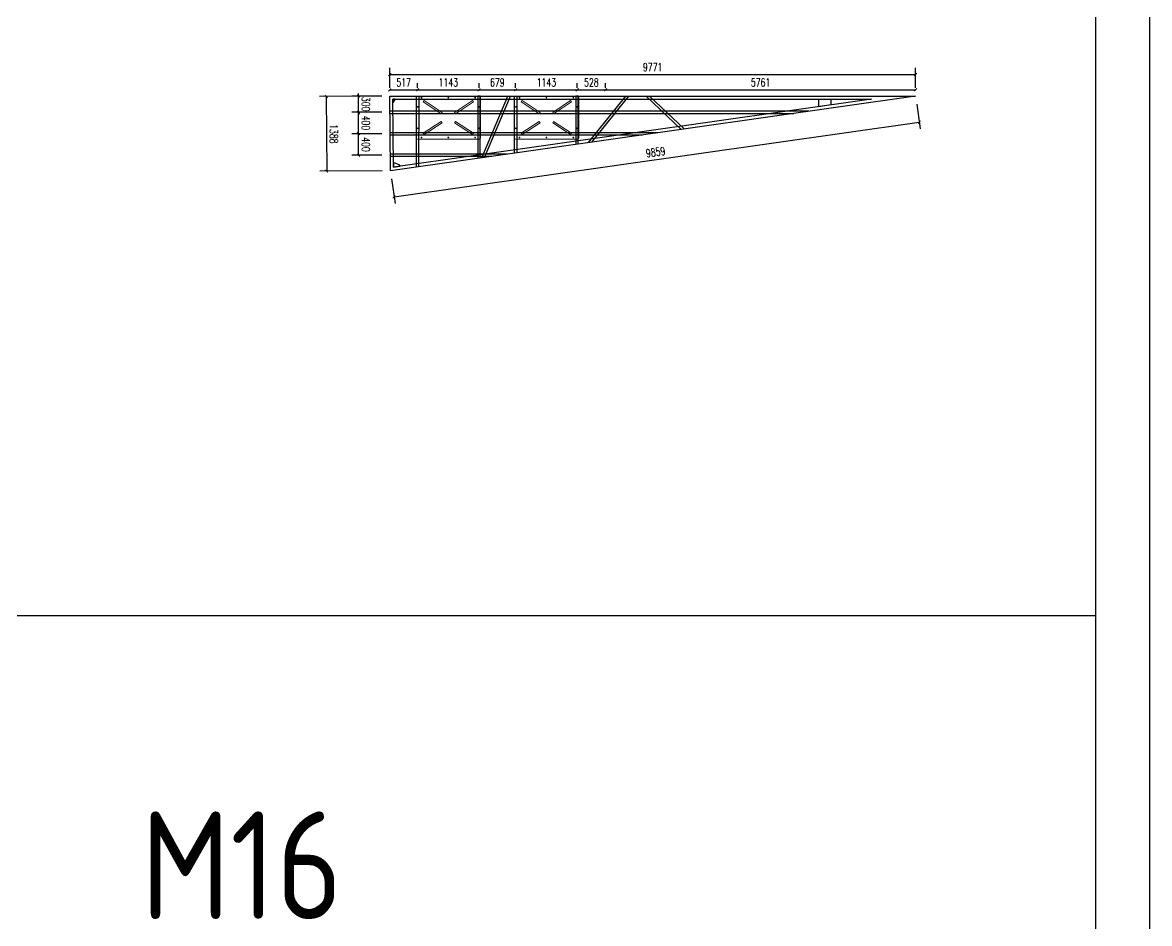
# Model space of a CAD drawing. Extents: x 1254079 to 1500931, y -102737 to 142253.
# Drawn here: x 1351550 to 1372490, y -33045 to -16304 of the extents above; entities that cross this region are included whole.
import ezdxf

# ---------------------------------------------------------------- set-up
doc = ezdxf.new("R2010")
doc.units = 0
doc.header["$LTSCALE"] = 1000
doc.header["$MEASUREMENT"] = 0
for name, color, linetype in [('DIM_MODI', 6, 'Continuous'), ('DOTE', 1, 'Continuous'), ('PUB_DIM', 3, 'Continuous'), ('PUB_TEXT', 7, 'Continuous'), ('W-float bowl浮筒', 253, 'Continuous'), ('W-FLOAT_BOWL浮筒', 253, 'Continuous'), ('W-STEEL_FRAME钢架', 3, 'Continuous'), ('W-STEEL_KEEL钢龙骨', 5, 'Continuous'), ('特殊段命名', 221, 'Continuous'), ('钢架', 90, 'Continuous')]:
    doc.layers.add(name, color=color, linetype=linetype)
doc.styles.add('_TCH_DIM_T3', font='SIMPLEX', dxfattribs={"width": 0.705882, "bigfont": 'GBCBIG'})
doc.styles.get("Standard").update_dxf_attribs({"font": 'gbenor.shx', "bigfont": 'gbcbig.shx'})
doc.dimstyles.new('_TCH_ARCH&&50', dxfattribs={"dimtxt": 148.75, "dimasz": 50, "dimexe": 125, "dimexo": 150, "dimgap": 63.125, "dimtad": 1, "dimdec": 0, "dimzin": 0, "dimdsep": 46, "dimtxsty": '_TCH_DIM_T3', "dimblk": 'ARCHTICK', "dimcen": 0.09, "dimclrt": 7, "dimazin": 2, "dimtfac": 1, "dimtdec": 0, "dimtix": 1, "dimtmove": 2, "dimatfit": 3, "dimfxl": 0, "dimtolj": 1, "dimtzin": 0, "dimarcsym": 0})

# ---------------------------------------------------------------- blocks, each defined once
blk = doc.blocks.new('_ArchTick')
at = {"color": 0, "linetype": 'ByBlock', "const_width": 0.4}
blk.add_lwpolyline([(-0.5, -0.5), (0.5, 0.5)], dxfattribs=at)
blk = doc.blocks.new('*D789')
at = {"layer": 'Defpoints', "color": 0, "transparency": 16777216}
for p in [(1357793, -18370), (1358374, -18370), (1358374, -18770)]:
    blk.add_point(p, dxfattribs=at)
at = {"layer": 'PUB_DIM', "color": 0, "lineweight": -2, "transparency": 16777216}
for p, q in [((1358224, -18370), (1357668, -18370)), ((1357793, -18770), (1357793, -18370)), ((1358224, -18770), (1357668, -18770))]:
    blk.add_line(p, q, dxfattribs=at)
at = {"layer": 'PUB_DIM', "color": 0, "lineweight": -2, "transparency": 16777216, "xscale": 50, "yscale": 50, "zscale": 50}
for p, rotation in [((1357793, -18370), 90.00074385326512), ((1357793, -18770), 270.0007438532651)]:
    blk.add_blockref('_ArchTick', p, dxfattribs=dict(at, rotation=rotation))
at = {"layer": 'PUB_DIM', "color": 7, "transparency": 16777216, "insert": (1357931, -18570), "char_height": 148.8, "attachment_point": 5, "rotation": 270.0007, "style": '_TCH_DIM_T3'}
blk.add_mtext('\\A1;400', dxfattribs=at)
blk = doc.blocks.new('*D790')
at = {"layer": 'Defpoints', "color": 0, "transparency": 16777216}
for p in [(1357793, -17970), (1358374, -17970), (1358374, -18370)]:
    blk.add_point(p, dxfattribs=at)
at = {"layer": 'PUB_DIM', "color": 0, "lineweight": -2, "transparency": 16777216}
for p, q in [((1358224, -17970), (1357668, -17970)), ((1357793, -18370), (1357793, -17970)), ((1358224, -18370), (1357668, -18370))]:
    blk.add_line(p, q, dxfattribs=at)
at = {"layer": 'PUB_DIM', "color": 0, "lineweight": -2, "transparency": 16777216, "xscale": 50, "yscale": 50, "zscale": 50}
for p, rotation in [((1357793, -17970), 90.00074385326904), ((1357793, -18370), 270.0007438532691)]:
    blk.add_blockref('_ArchTick', p, dxfattribs=dict(at, rotation=rotation))
at = {"layer": 'PUB_DIM', "color": 7, "transparency": 16777216, "insert": (1357931, -18170), "char_height": 148.8, "attachment_point": 5, "rotation": 270.0007, "style": '_TCH_DIM_T3'}
blk.add_mtext('\\A1;400', dxfattribs=at)
blk = doc.blocks.new('*D791')
at = {"layer": 'Defpoints', "color": 0, "transparency": 16777216}
for p in [(1357793, -17670), (1358374, -17670), (1358374, -17970)]:
    blk.add_point(p, dxfattribs=at)
at = {"layer": 'PUB_DIM', "color": 0, "lineweight": -2, "transparency": 16777216}
for p, q in [((1358224, -17670), (1357668, -17670)), ((1357793, -17670), (1357793, -17620)), ((1357793, -17970), (1357793, -17670)), ((1358224, -17970), (1357668, -17970)), ((1357793, -17970), (1357793, -18020))]:
    blk.add_line(p, q, dxfattribs=at)
at = {"layer": 'PUB_DIM', "color": 0, "lineweight": -2, "transparency": 16777216, "xscale": 50, "yscale": 50, "zscale": 50}
for p, rotation in [((1357793, -17670), 270.0007438532612), ((1357793, -17970), 90.00074385326121)]:
    blk.add_blockref('_ArchTick', p, dxfattribs=dict(at, rotation=rotation))
at = {"layer": 'PUB_DIM', "color": 7, "transparency": 16777216, "insert": (1357931, -17820), "char_height": 148.8, "attachment_point": 5, "rotation": 270.0007, "style": '_TCH_DIM_T3'}
blk.add_mtext('\\A1;300', dxfattribs=at)
blk = doc.blocks.new('*D792')
at = {"layer": 'Defpoints', "color": 0, "transparency": 16777216}
for p in [(1358890, -17554), (1358374, -17670), (1358890, -17670)]:
    blk.add_point(p, dxfattribs=at)
at = {"layer": 'PUB_DIM', "color": 0, "lineweight": -2, "transparency": 16777216}
for p, q in [((1358374, -17520), (1358374, -17429)), ((1358374, -17554), (1358890, -17554)), ((1358890, -17520), (1358890, -17429))]:
    blk.add_line(p, q, dxfattribs=at)
at = {"layer": 'PUB_DIM', "color": 0, "lineweight": -2, "transparency": 16777216, "xscale": 50, "yscale": 50, "zscale": 50, "rotation": 180}
blk.add_blockref('_ArchTick', (1358374, -17554), dxfattribs=at)
at = {"layer": 'PUB_DIM', "color": 0, "lineweight": -2, "transparency": 16777216, "xscale": 50, "yscale": 50, "zscale": 50}
blk.add_blockref('_ArchTick', (1358890, -17554), dxfattribs=at)
at = {"layer": 'PUB_DIM', "color": 7, "transparency": 16777216, "insert": (1358632, -17416), "char_height": 148.8, "attachment_point": 5, "style": '_TCH_DIM_T3'}
blk.add_mtext('\\A1;517', dxfattribs=at)
blk = doc.blocks.new('*D793')
at = {"layer": 'Defpoints', "color": 0, "transparency": 16777216}
for p in [(1360033, -17554), (1358890, -17670), (1360033, -17670)]:
    blk.add_point(p, dxfattribs=at)
at = {"layer": 'PUB_DIM', "color": 0, "lineweight": -2, "transparency": 16777216}
for p, q in [((1358890, -17520), (1358890, -17429)), ((1358890, -17554), (1360033, -17554)), ((1360033, -17520), (1360033, -17429))]:
    blk.add_line(p, q, dxfattribs=at)
at = {"layer": 'PUB_DIM', "color": 0, "lineweight": -2, "transparency": 16777216, "xscale": 50, "yscale": 50, "zscale": 50, "rotation": 180}
blk.add_blockref('_ArchTick', (1358890, -17554), dxfattribs=at)
at = {"layer": 'PUB_DIM', "color": 0, "lineweight": -2, "transparency": 16777216, "xscale": 50, "yscale": 50, "zscale": 50}
blk.add_blockref('_ArchTick', (1360033, -17554), dxfattribs=at)
at = {"layer": 'PUB_DIM', "color": 7, "transparency": 16777216, "insert": (1359462, -17416), "char_height": 148.8, "attachment_point": 5, "style": '_TCH_DIM_T3'}
blk.add_mtext('\\A1;1143', dxfattribs=at)
blk = doc.blocks.new('*D794')
at = {"layer": 'Defpoints', "color": 0, "transparency": 16777216}
for p in [(1360713, -17554), (1360033, -17670), (1360713, -17670)]:
    blk.add_point(p, dxfattribs=at)
at = {"layer": 'PUB_DIM', "color": 0, "lineweight": -2, "transparency": 16777216}
for p, q in [((1360033, -17520), (1360033, -17429)), ((1360033, -17554), (1360713, -17554)), ((1360713, -17520), (1360713, -17429))]:
    blk.add_line(p, q, dxfattribs=at)
at = {"layer": 'PUB_DIM', "color": 0, "lineweight": -2, "transparency": 16777216, "xscale": 50, "yscale": 50, "zscale": 50, "rotation": 180}
blk.add_blockref('_ArchTick', (1360033, -17554), dxfattribs=at)
at = {"layer": 'PUB_DIM', "color": 0, "lineweight": -2, "transparency": 16777216, "xscale": 50, "yscale": 50, "zscale": 50}
blk.add_blockref('_ArchTick', (1360713, -17554), dxfattribs=at)
at = {"layer": 'PUB_DIM', "color": 7, "transparency": 16777216, "insert": (1360373, -17416), "char_height": 148.8, "attachment_point": 5, "style": '_TCH_DIM_T3'}
blk.add_mtext('\\A1;679', dxfattribs=at)
blk = doc.blocks.new('*D795')
at = {"layer": 'Defpoints', "color": 0, "transparency": 16777216}
for p in [(1361856, -17554), (1360713, -17670), (1361856, -17670)]:
    blk.add_point(p, dxfattribs=at)
at = {"layer": 'PUB_DIM', "color": 0, "lineweight": -2, "transparency": 16777216}
for p, q in [((1360713, -17520), (1360713, -17429)), ((1360713, -17554), (1361856, -17554)), ((1361856, -17520), (1361856, -17429))]:
    blk.add_line(p, q, dxfattribs=at)
at = {"layer": 'PUB_DIM', "color": 0, "lineweight": -2, "transparency": 16777216, "xscale": 50, "yscale": 50, "zscale": 50, "rotation": 180}
blk.add_blockref('_ArchTick', (1360713, -17554), dxfattribs=at)
at = {"layer": 'PUB_DIM', "color": 0, "lineweight": -2, "transparency": 16777216, "xscale": 50, "yscale": 50, "zscale": 50}
blk.add_blockref('_ArchTick', (1361856, -17554), dxfattribs=at)
at = {"layer": 'PUB_DIM', "color": 7, "transparency": 16777216, "insert": (1361284, -17416), "char_height": 148.8, "attachment_point": 5, "style": '_TCH_DIM_T3'}
blk.add_mtext('\\A1;1143', dxfattribs=at)
blk = doc.blocks.new('*D796')
at = {"layer": 'Defpoints', "color": 0, "transparency": 16777216}
for p in [(1362384, -17554), (1361856, -17670), (1362384, -17670)]:
    blk.add_point(p, dxfattribs=at)
at = {"layer": 'PUB_DIM', "color": 0, "lineweight": -2, "transparency": 16777216}
for p, q in [((1361856, -17520), (1361856, -17429)), ((1361856, -17554), (1362384, -17554)), ((1362384, -17520), (1362384, -17429))]:
    blk.add_line(p, q, dxfattribs=at)
at = {"layer": 'PUB_DIM', "color": 0, "lineweight": -2, "transparency": 16777216, "xscale": 50, "yscale": 50, "zscale": 50, "rotation": 180}
blk.add_blockref('_ArchTick', (1361856, -17554), dxfattribs=at)
at = {"layer": 'PUB_DIM', "color": 0, "lineweight": -2, "transparency": 16777216, "xscale": 50, "yscale": 50, "zscale": 50}
blk.add_blockref('_ArchTick', (1362384, -17554), dxfattribs=at)
at = {"layer": 'PUB_DIM', "color": 7, "transparency": 16777216, "insert": (1362120, -17416), "char_height": 148.8, "attachment_point": 5, "style": '_TCH_DIM_T3'}
blk.add_mtext('\\A1;528', dxfattribs=at)
blk = doc.blocks.new('*D797')
at = {"layer": 'Defpoints', "color": 0, "transparency": 16777216}
for p in [(1368145, -17554), (1362384, -17670), (1368145, -17670)]:
    blk.add_point(p, dxfattribs=at)
at = {"layer": 'PUB_DIM', "color": 0, "lineweight": -2, "transparency": 16777216}
for p, q in [((1362384, -17520), (1362384, -17429)), ((1362384, -17554), (1368145, -17554)), ((1368145, -17520), (1368145, -17429))]:
    blk.add_line(p, q, dxfattribs=at)
at = {"layer": 'PUB_DIM', "color": 0, "lineweight": -2, "transparency": 16777216, "xscale": 50, "yscale": 50, "zscale": 50, "rotation": 180}
blk.add_blockref('_ArchTick', (1362384, -17554), dxfattribs=at)
at = {"layer": 'PUB_DIM', "color": 0, "lineweight": -2, "transparency": 16777216, "xscale": 50, "yscale": 50, "zscale": 50}
blk.add_blockref('_ArchTick', (1368145, -17554), dxfattribs=at)
at = {"layer": 'PUB_DIM', "color": 7, "transparency": 16777216, "insert": (1365264, -17416), "char_height": 148.8, "attachment_point": 5, "style": '_TCH_DIM_T3'}
blk.add_mtext('\\A1;5761', dxfattribs=at)
blk = doc.blocks.new('*D798')
at = {"layer": 'Defpoints', "color": 0, "transparency": 16777216}
for p in [(1368145, -17670), (1368214, -18154), (1358384, -19058)]:
    blk.add_point(p, dxfattribs=at)
at = {"layer": 'PUB_DIM', "color": 0, "lineweight": -2, "transparency": 16777216}
for p, q in [((1368166, -17819), (1368231, -18278)), ((1358453, -19542), (1368214, -18154)), ((1358406, -19207), (1358471, -19666))]:
    blk.add_line(p, q, dxfattribs=at)
at = {"layer": 'PUB_DIM', "color": 0, "lineweight": -2, "transparency": 16777216, "xscale": 50, "yscale": 50, "zscale": 50}
for p, rotation in [((1368214, -18154), 8.092844884297905), ((1358453, -19542), 188.0928448842979)]:
    blk.add_blockref('_ArchTick', p, dxfattribs=dict(at, rotation=rotation))
at = {"layer": 'PUB_DIM', "color": 7, "transparency": 16777216, "insert": (1363314, -18712), "char_height": 148.8, "attachment_point": 5, "rotation": 8.0928, "style": '_TCH_DIM_T3'}
blk.add_mtext('\\A1;9859', dxfattribs=at)
blk = doc.blocks.new('*D799')
at = {"layer": 'Defpoints', "color": 0, "transparency": 16777216}
for p in [(1358374, -17670), (1357202, -19067), (1358384, -19058)]:
    blk.add_point(p, dxfattribs=at)
at = {"layer": 'PUB_DIM', "color": 0, "lineweight": -2, "transparency": 16777216}
for p, q in [((1358224, -17671), (1357067, -17680)), ((1357192, -17679), (1357202, -19067)), ((1358234, -19059), (1357077, -19068))]:
    blk.add_line(p, q, dxfattribs=at)
at = {"layer": 'PUB_DIM', "color": 0, "lineweight": -2, "transparency": 16777216, "xscale": 50, "yscale": 50, "zscale": 50}
for p, rotation in [((1357192, -17679), 90.44052066772909), ((1357202, -19067), 270.4405206677291)]:
    blk.add_blockref('_ArchTick', p, dxfattribs=dict(at, rotation=rotation))
at = {"layer": 'PUB_DIM', "color": 7, "transparency": 16777216, "insert": (1357334, -18372), "char_height": 148.8, "attachment_point": 5, "rotation": 270.4405, "style": '_TCH_DIM_T3'}
blk.add_mtext('\\A1;1388', dxfattribs=at)
blk = doc.blocks.new('*D800')
at = {"layer": 'Defpoints', "color": 0, "transparency": 16777216}
for p in [(1368145, -17269), (1358374, -17670), (1368145, -17670)]:
    blk.add_point(p, dxfattribs=at)
at = {"layer": 'PUB_DIM', "color": 0, "lineweight": -2, "transparency": 16777216}
for p, q in [((1358374, -17520), (1358374, -17144)), ((1368145, -17520), (1368145, -17144)), ((1358374, -17269), (1368145, -17269))]:
    blk.add_line(p, q, dxfattribs=at)
at = {"layer": 'PUB_DIM', "color": 0, "lineweight": -2, "transparency": 16777216, "xscale": 50, "yscale": 50, "zscale": 50, "rotation": 180}
blk.add_blockref('_ArchTick', (1358374, -17269), dxfattribs=at)
at = {"layer": 'PUB_DIM', "color": 0, "lineweight": -2, "transparency": 16777216, "xscale": 50, "yscale": 50, "zscale": 50}
blk.add_blockref('_ArchTick', (1368145, -17269), dxfattribs=at)
at = {"layer": 'PUB_DIM', "color": 7, "transparency": 16777216, "insert": (1363259, -17132), "char_height": 148.8, "attachment_point": 5, "style": '_TCH_DIM_T3'}
blk.add_mtext('\\A1;9771', dxfattribs=at)
blk = doc.blocks.new('$matou$00000145')
at = {"layer": 'W-float bowl浮筒', "lineweight": 0}
for p, q in [((-600, -375), (-600, 375)), ((-575, 400), (575, 400)), ((-507, 370), (-493, 370)), ((-500, 377), (-500, 363)), ((-7, 370), (7, 370)), ((0, 377), (0, 363)), ((493, 370), (507, 370)), ((500, 377), (500, 363)), ((600, 375), (600, -375)), ((-577, 200), (-563, 200)), ((-570, 207), (-570, 193)), ((563, 200), (577, 200)), ((570, 207), (570, 193)), ((-577, -200), (-563, -200)), ((-570, -193), (-570, -207)), ((563, -200), (577, -200)), ((570, -193), (570, -207)), ((575, -400), (-575, -400)), ((-507, -370), (-493, -370)), ((-500, -377), (-500, -363)), ((-7, -370), (7, -370)), ((0, -377), (0, -363)), ((493, -370), (507, -370)), ((500, -377), (500, -363))]:
    blk.add_line(p, q, dxfattribs=at)
at = {"layer": 'W-float bowl浮筒', "lineweight": 0, "ltscale": 100}
for points in [[(-450, 316), (-117, 95), (-133, 70), (-467, 291)], [(450, 316), (117, 95), (133, 70), (467, 291)], [(-450, -316), (-117, -95), (-133, -70), (-467, -291)], [(450, -316), (117, -95), (133, -70), (467, -291)]]:
    blk.add_lwpolyline(points, close=True, dxfattribs=at)
at = {"layer": 'W-float bowl浮筒', "lineweight": 0}
for centre in [(-500, 370), (0, 370), (500, 370), (-570, 200), (570, 200), (-570, -200), (570, -200), (-500, -370), (0, -370), (500, -370)]:
    blk.add_circle(centre, 7, dxfattribs=at)
for centre, start, end in [((-575, 375), 90, 180), ((575, 375), 0, 90), ((-575, -375), 180, 270), ((575, -375), 270, 0)]:
    blk.add_arc(centre, 25, start, end, dxfattribs=at)

msp = doc.modelspace()

# ---------------------------------------------------------------- linework, layer by layer
at = {"layer": 'DIM_MODI'}
msp.add_lwpolyline([(1284443.8, -27325), (1371490.4, -27325)], dxfattribs=at)
at = {"layer": 'DOTE'}
for points in [[(1358432.6, -17782.5), (1358442.3, -17782.5), (1358474.2, -17736.4), (1358474.2, -17728.2), (1358432.2, -17728.2)], [(1366569.4, -17728.2), (1366569.4, -17835.6), (1366344.8, -17867.6), (1366344.8, -17728.2)], [(1358441.9, -18991.3), (1358561.1, -18974.4), (1358561.1, -18952.8), (1358441.2, -18904.6)]]:
    msp.add_lwpolyline(points, close=True, dxfattribs=at)
at = {"layer": 'W-STEEL_FRAME钢架'}
for points in [[(1358867.6, -18989.4), (1358868.8, -17670.2), (1358911.8, -17670.2), (1358910.6, -18983.3)], [(1360054.8, -18820.6), (1360054.8, -17670.2), (1360011.8, -17670.2), (1360011.8, -18826.7)], [(1360690.1, -18730.2), (1360691.1, -17670.2), (1360734.1, -17670.2), (1360733.1, -18724.1)], [(1361877.1, -18561.4), (1361877.1, -17670.2), (1361834.1, -17670.2), (1361834.1, -18567.6)]]:
    msp.add_lwpolyline(points, dxfattribs=at)
at = {"layer": 'W-STEEL_KEEL钢龙骨'}
for p, q in [((1366161.7, -17952.2), (1358375.9, -17952.3)), ((1358376.2, -17992.3), (1365880.4, -17992.2)), ((1363348.5, -18352.2), (1358379, -18352.3)), ((1358379.3, -18392.3), (1363067.2, -18392.2)), ((1360553.8, -18749.6), (1358382, -18749.3)), ((1358382.3, -18789.3), (1360272.8, -18789.6))]:
    msp.add_line(p, q, dxfattribs=at)
at = {"layer": '特殊段命名'}
for points in [[(1283443.8, 1620.5), (1372490.4, 1620.5), (1372490.4, -88861.8), (1283443.8, -88861.8)], [(1284443.8, 620.5), (1371490.4, 620.5), (1371490.4, -87216.1), (1284443.8, -87216.1)]]:
    msp.add_lwpolyline(points, close=True, dxfattribs=at)
at = {"layer": '钢架'}
for points in [[(1358373.7, -17670.2), (1368144.8, -17670.2), (1358384.4, -19058.1)], [(1358432.2, -17728.2), (1367324.9, -17728.2), (1358441.9, -18991.3)]]:
    msp.add_lwpolyline(points, close=True, dxfattribs=at)
for points in [[(1360086.8, -18816), (1360570.2, -17670.2)], [(1360136.4, -18808.9), (1360616.9, -17670.2)], [(1362754.4, -17670.2), (1362062.1, -18535.1)], [(1362809.4, -17670.2), (1362124.2, -18526.3)], [(1363789.2, -18289.6), (1363136.9, -17670.2)], [(1363843.5, -18281.8), (1363199.4, -17670.2)]]:
    msp.add_lwpolyline(points, dxfattribs=at)

# ---------------------------------------------------------------- block references
at = {"layer": 'W-FLOAT_BOWL浮筒'}
for p in [(1359461.8, -18070.2), (1361284.1, -18070.2)]:
    msp.add_blockref('$matou$00000145', p, dxfattribs=at)

# ---------------------------------------------------------------- texts
at = {"layer": 'PUB_TEXT'}
msp.add_text('M16', height=2000, dxfattribs=at).set_placement((1353748.2, -32963.1))

# ---------------------------------------------------------------- dimensions: what is measured, and where the dimension line sits
at = {"layer": 'PUB_DIM'}
for p1, p2, distance, picture, middle in [((1358373.7, -17670.2), (1368144.8, -17670.2), 400.8, '*D800', (1363259.3, -17131.9)), ((1358373.7, -17670.2), (1358890.3, -17670.2), 116.4, '*D792', (1358632, -17416.3)), ((1358890.3, -17670.2), (1360033.3, -17670.2), 116.4, '*D793', (1359461.8, -17416.3)), ((1360033.3, -17670.2), (1360712.6, -17670.2), 116.4, '*D794', (1360372.9, -17416.3)), ((1360712.6, -17670.2), (1361855.6, -17670.2), 116.4, '*D795', (1361284.1, -17416.3)), ((1361855.6, -17670.2), (1362383.9, -17670.2), 116.4, '*D796', (1362119.7, -17416.3)), ((1362383.9, -17670.2), (1368144.8, -17670.2), 116.4, '*D797', (1365264.3, -17416.3)), ((1358373.7, -17670.2), (1358384.4, -19058.1), -1182.2, '*D799', (1357334.4, -18372.2)), ((1358373.7, -17969.8), (1358373.7, -17669.8), 580.5, '*D791', (1357930.8, -17819.8)), ((1358384.4, -19058.1), (1368144.8, -17670.2), -489, '*D798', (1363314.1, -18712.2)), ((1358373.7, -18369.8), (1358373.7, -17969.8), 580.5, '*D790', (1357930.8, -18169.8)), ((1358373.7, -18769.8), (1358373.7, -18369.8), 580.5, '*D789', (1357930.8, -18569.8))]:
    dim = msp.add_aligned_dim(p1=p1, p2=p2, distance=distance, dimstyle='_TCH_ARCH&&50', dxfattribs=at)
    dim.commit()
    dim.dimension.update_dxf_attribs({"geometry": picture, "text_midpoint": middle})

doc.saveas('drawing.dxf')
